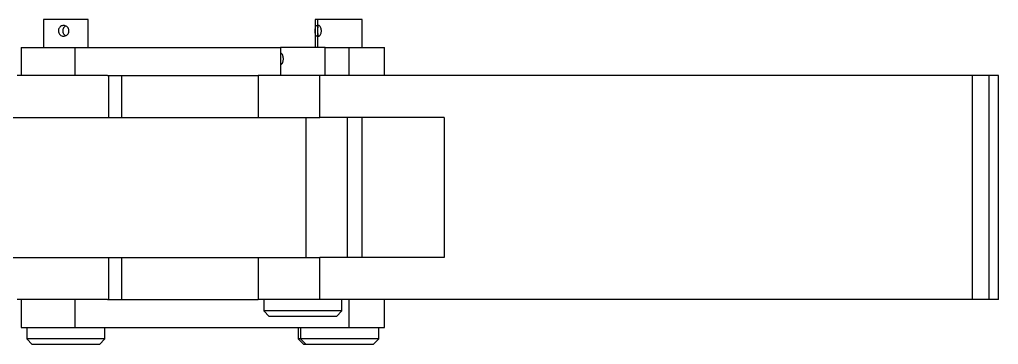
# Model space of a CAD drawing. Header units: millimetres. Extents: x -2889 to 8174, y 2447 to 8478.
# Drawn here: x 2712.32 to 2726.32, y 3459.08 to 3463.72 of the extents above; entities that cross this region are included whole.
import ezdxf

# ---------------------------------------------------------------- set-up
doc = ezdxf.new("R2010")
doc.units = ezdxf.units.MM

msp = doc.modelspace()

# ---------------------------------------------------------------- linework, layer by layer
at = {"color": 7, "linetype": 'Continuous', "lineweight": 25}
for p, q in [((2712.66, 3463.72), (2712.66, 3463.32)), ((2712.948, 3463.72), (2712.66, 3463.72)), ((2713.3, 3463.72), (2712.948, 3463.72)), ((2713.3, 3463.32), (2713.3, 3463.72)), ((2716.546, 3463.72), (2716.546, 3463.32)), ((2716.579, 3463.72), (2716.546, 3463.72)), ((2716.579, 3463.72), (2716.579, 3463.32)), ((2717.219, 3463.72), (2716.579, 3463.72)), ((2717.219, 3463.32), (2717.219, 3463.72)), ((2712.34, 3463.32), (2712.34, 3462.92)), ((2712.34, 3463.32), (2713.108, 3463.32)), ((2713.108, 3463.32), (2713.108, 3462.92)), ((2713.108, 3463.32), (2716.051, 3463.32)), ((2716.051, 3463.32), (2716.051, 3462.92)), ((2716.063, 3463.32), (2716.051, 3463.32)), ((2716.691, 3463.32), (2716.063, 3463.32)), ((2716.691, 3462.92), (2716.691, 3463.32)), ((2716.691, 3463.32), (2717.027, 3463.32)), ((2717.027, 3463.32), (2717.027, 3462.92)), ((2717.027, 3463.32), (2717.539, 3463.32)), ((2717.539, 3462.92), (2717.539, 3463.32)), ((2713.578, 3462.92), (2712.285, 3462.92)), ((2713.578, 3462.92), (2715.731, 3462.92)), ((2713.593, 3462.32), (2713.593, 3462.92)), ((2713.78, 3462.32), (2713.78, 3462.92)), ((2715.731, 3462.92), (2715.731, 3462.32)), ((2716.614, 3462.92), (2715.731, 3462.92)), ((2716.614, 3462.32), (2716.614, 3462.92)), ((2725.952, 3462.92), (2716.614, 3462.92)), ((2725.952, 3459.72), (2725.952, 3462.92)), ((2726.191, 3462.92), (2725.952, 3462.92)), ((2726.191, 3459.72), (2726.191, 3462.92)), ((2726.323, 3462.92), (2726.191, 3462.92)), ((2726.323, 3459.72), (2726.323, 3462.92)), ((2726.324, 3462.92), (2726.323, 3462.92)), ((2726.324, 3459.72), (2726.324, 3462.92)), ((2712.199, 3462.32), (2716.42, 3462.32)), ((2716.42, 3462.32), (2716.614, 3462.32)), ((2716.42, 3460.32), (2716.42, 3462.32)), ((2716.42, 3462.32), (2716.616, 3462.32)), ((2718.391, 3462.32), (2716.614, 3462.32)), ((2717.011, 3460.32), (2717.011, 3462.32)), ((2717.219, 3460.32), (2717.219, 3462.32)), ((2718.391, 3462.32), (2718.391, 3460.32)), ((2712.199, 3460.32), (2716.42, 3460.32)), ((2713.593, 3459.72), (2713.593, 3460.32)), ((2713.78, 3459.72), (2713.78, 3460.32)), ((2715.731, 3460.32), (2715.731, 3459.72)), ((2716.42, 3460.32), (2716.614, 3460.32)), ((2716.42, 3460.32), (2716.616, 3460.32)), ((2716.614, 3459.72), (2716.614, 3460.32)), ((2718.391, 3460.32), (2716.614, 3460.32)), ((2713.578, 3459.72), (2712.285, 3459.72)), ((2712.34, 3459.72), (2712.34, 3459.32)), ((2713.108, 3459.72), (2713.108, 3459.32)), ((2713.578, 3459.72), (2715.731, 3459.72)), ((2716.614, 3459.72), (2715.731, 3459.72)), ((2715.811, 3459.72), (2715.811, 3459.56)), ((2725.952, 3459.72), (2716.614, 3459.72)), ((2716.931, 3459.56), (2716.931, 3459.72)), ((2717.027, 3459.72), (2717.027, 3459.32)), ((2717.539, 3459.32), (2717.539, 3459.72)), ((2726.191, 3459.72), (2725.952, 3459.72)), ((2726.323, 3459.72), (2726.191, 3459.72)), ((2726.324, 3459.72), (2726.323, 3459.72)), ((2715.811, 3459.56), (2715.891, 3459.48)), ((2715.832, 3459.56), (2715.811, 3459.56)), ((2716.931, 3459.56), (2715.832, 3459.56)), ((2715.909, 3459.48), (2715.891, 3459.48)), ((2716.851, 3459.48), (2715.909, 3459.48)), ((2716.851, 3459.48), (2716.931, 3459.56)), ((2712.34, 3459.32), (2713.108, 3459.32)), ((2712.42, 3459.32), (2712.42, 3459.16)), ((2713.108, 3459.32), (2717.027, 3459.32)), ((2713.54, 3459.16), (2713.54, 3459.32)), ((2716.306, 3459.32), (2716.306, 3459.16)), ((2716.339, 3459.32), (2716.339, 3459.16)), ((2717.027, 3459.32), (2717.539, 3459.32)), ((2717.459, 3459.16), (2717.459, 3459.32)), ((2712.42, 3459.16), (2712.5, 3459.08)), ((2712.924, 3459.16), (2712.42, 3459.16)), ((2713.54, 3459.16), (2712.924, 3459.16)), ((2713.46, 3459.08), (2713.54, 3459.16)), ((2716.306, 3459.16), (2716.386, 3459.08)), ((2716.339, 3459.16), (2716.306, 3459.16)), ((2716.339, 3459.16), (2716.419, 3459.08)), ((2717.459, 3459.16), (2716.339, 3459.16)), ((2717.379, 3459.08), (2717.459, 3459.16)), ((2712.932, 3459.08), (2712.5, 3459.08)), ((2713.46, 3459.08), (2712.932, 3459.08)), ((2716.419, 3459.08), (2716.386, 3459.08)), ((2717.379, 3459.08), (2716.419, 3459.08))]:
    msp.add_line(p, q, dxfattribs=at)
at = {"color": 7, "linetype": 'Continuous', "lineweight": 25, "flags": 128}
msp.add_lwpolyline([(2716.579, 3463.49), (2716.571, 3463.484), (2716.562, 3463.485), (2716.555, 3463.494), (2716.551, 3463.51), (2716.549, 3463.532), (2716.548, 3463.557), (2716.549, 3463.582), (2716.55, 3463.604), (2716.554, 3463.622), (2716.56, 3463.633), (2716.567, 3463.636), (2716.567, 3463.636)], dxfattribs=at)
at = {"color": 7, "linetype": 'Continuous', "lineweight": 25}
for points, knots in [([(2712.948, 3463.636), (2712.956, 3463.635), (2712.973, 3463.633), (2712.996, 3463.62), (2713.013, 3463.602), (2713.024, 3463.578), (2713.025, 3463.552), (2713.018, 3463.527), (2713.004, 3463.506), (2712.983, 3463.491), (2712.958, 3463.483), (2712.933, 3463.484), (2712.909, 3463.493), (2712.89, 3463.509), (2712.877, 3463.531), (2712.872, 3463.557), (2712.875, 3463.582), (2712.886, 3463.605), (2712.904, 3463.623), (2712.926, 3463.634), (2712.941, 3463.635), (2712.948, 3463.636)], [0, 0, 0, 0, 0.052674, 0.105315, 0.158841, 0.213062, 0.266288, 0.318369, 0.370942, 0.424859, 0.478915, 0.531713, 0.583827, 0.636801, 0.690931, 0.744724, 0.797129, 0.849294, 0.9027, 0.956929, 1, 1, 1, 1]), ([(2712.98, 3463.627), (2712.975, 3463.625), (2712.962, 3463.619), (2712.946, 3463.601), (2712.936, 3463.578), (2712.934, 3463.552), (2712.941, 3463.527), (2712.956, 3463.507), (2712.97, 3463.494), (2712.979, 3463.491), (2712.98, 3463.491)], [0, 0, 0, 0, 0.097964, 0.246382, 0.396729, 0.544316, 0.688727, 0.834503, 0.984005, 1, 1, 1, 1]), ([(2716.567, 3463.636), (2716.57, 3463.635), (2716.574, 3463.635), (2716.578, 3463.63), (2716.579, 3463.629)], [0, 0, 0, 0, 0.807667, 1, 1, 1, 1]), ([(2716.601, 3463.636), (2716.604, 3463.635), (2716.61, 3463.633), (2716.621, 3463.62), (2716.63, 3463.602), (2716.636, 3463.578), (2716.637, 3463.552), (2716.633, 3463.527), (2716.625, 3463.506), (2716.615, 3463.491), (2716.604, 3463.483), (2716.595, 3463.484), (2716.589, 3463.493), (2716.584, 3463.509), (2716.582, 3463.531), (2716.582, 3463.557), (2716.582, 3463.582), (2716.584, 3463.605), (2716.587, 3463.623), (2716.593, 3463.634), (2716.598, 3463.635), (2716.601, 3463.636)], [0, 0, 0, 0, 0.052674, 0.105315, 0.158841, 0.213062, 0.266288, 0.318369, 0.370942, 0.424859, 0.478915, 0.531713, 0.583827, 0.636801, 0.690931, 0.744724, 0.797129, 0.849294, 0.9027, 0.956929, 1, 1, 1, 1]), ([(2716.063, 3463.236), (2716.066, 3463.235), (2716.071, 3463.233), (2716.079, 3463.22), (2716.087, 3463.202), (2716.092, 3463.178), (2716.093, 3463.152), (2716.09, 3463.127), (2716.083, 3463.106), (2716.074, 3463.091), (2716.066, 3463.083), (2716.059, 3463.084), (2716.055, 3463.093), (2716.053, 3463.109), (2716.052, 3463.131), (2716.052, 3463.157), (2716.052, 3463.182), (2716.052, 3463.205), (2716.054, 3463.223), (2716.058, 3463.234), (2716.062, 3463.235), (2716.063, 3463.236)], [0, 0, 0, 0, 0.052674, 0.105315, 0.158841, 0.213062, 0.266288, 0.318369, 0.370942, 0.424859, 0.478915, 0.531713, 0.583827, 0.636801, 0.690931, 0.744724, 0.797129, 0.849294, 0.9027, 0.956929, 1, 1, 1, 1])]:
    msp.add_open_spline(points, degree=3, knots=knots, dxfattribs=at)

doc.saveas('drawing.dxf')
